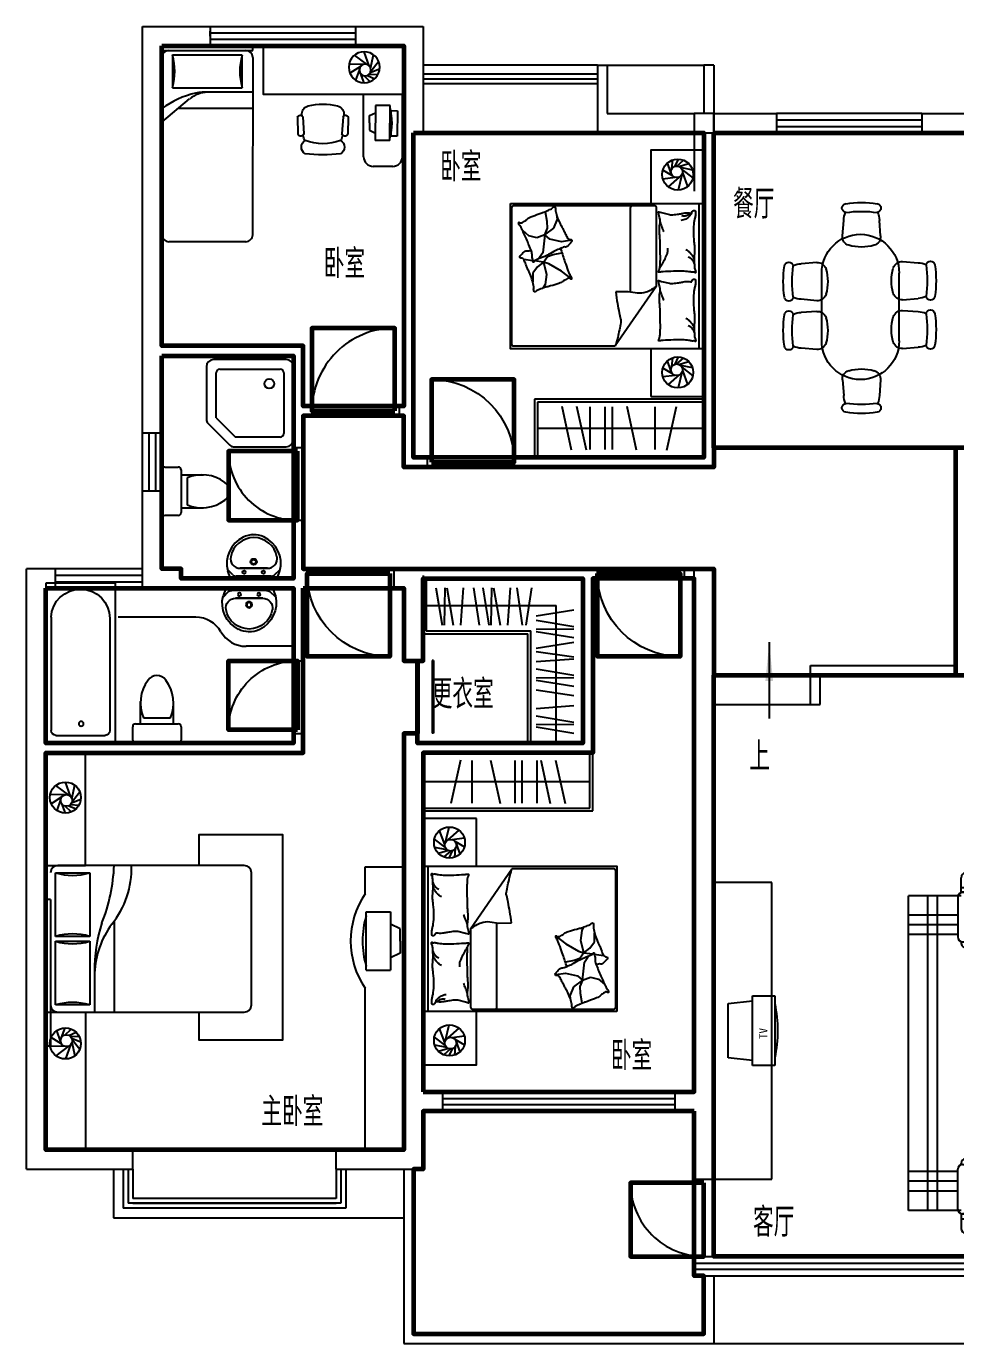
# Model space of a CAD drawing. Extents: x -461314 to -435514, y -713656 to -699456.
# Drawn here: x -461314 to -451714, y -713356 to -699756 of the extents above; entities that cross this region are included whole.
import ezdxf
from ezdxf.enums import TextEntityAlignment as Align

# ---------------------------------------------------------------- set-up
doc = ezdxf.new("R2010")
doc.units = 0
doc.header["$LTSCALE"] = 1000
doc.header["$MEASUREMENT"] = 0
doc.layers.get('0').update_dxf_attribs({"linetype": 'CONTINUOUS'})
for name, color, linetype in [('FUR', 8, 'CONTINUOUS'), ('HZ', 7, 'CONTINUOUS'), ('STAIR', 3, 'CONTINUOUS'), ('WALL', 2, 'CONTINUOUS'), ('WINDOW', 4, 'CONTINUOUS'), ('WINDOW_TEXT', 7, 'CONTINUOUS'), ('厨卫', 223, 'CONTINUOUS'), ('烟道', 6, 'CONTINUOUS')]:
    doc.layers.add(name, color=color, linetype=linetype)
for name, color, linetype, lineweight in [('GT_卧室', 1, 'CONTINUOUS', 60), ('GT_卫生间', 5, 'CONTINUOUS', 60), ('GT_客厅', 2, 'CONTINUOUS', 60), ('GT_衣帽间', 90, 'CONTINUOUS', 60), ('GT_过道', 30, 'CONTINUOUS', 60), ('GT_门', 101, 'CONTINUOUS', 60), ('GT_阳台', 6, 'CONTINUOUS', 60), ('GT_餐厅', 3, 'CONTINUOUS', 60)]:
    doc.layers.add(name, color=color, linetype=linetype, lineweight=lineweight)
doc.styles.add('ATT', font='TXT')
doc.styles.add('DIM_FONT', font='ZBTXT.shx', dxfattribs={"width": 0.8})
doc.styles.add('HZ', font='zbtxt.shx', dxfattribs={"bigfont": 'zbhz.shx'})
doc.styles.add('SIMPLEX', font='SIMPLEX.SHX')

# ---------------------------------------------------------------- blocks, each defined once
blk = doc.blocks.new('A$C4F501C32')
for p, q in [((85, 186), (110, 312)), ((107, 202), (195, 316)), ((74, 132), (0, 167)), ((72, 151), (11, 219)), ((77, 172), (46, 272)), ((139, 208), (283, 262)), ((162, 201), (320, 165)), ((186, 174), (286, 61)), ((97, 100), (8, 110)), ((139, 89), (40, 54)), ((174, 106), (115, 6)), ((190, 134), (207, 7))]:
    blk.add_line(p, q)
for centre, radius in [((160, 160), 160), ((132, 149), 60)]:
    blk.add_circle(centre, radius)
blk = doc.blocks.new('A$C536D7314')
for p, q in [((33, 711), (33, 720)), ((50, 711), (190, 711)), ((846, 770), (83, 770)), ((879, 711), (740, 711)), ((896, 711), (896, 720)), ((0, 250), (0, 661)), ((240, 661), (240, 250)), ((298, 606), (328, 637)), ((328, 606), (298, 637)), ((486, 606), (456, 637)), ((456, 606), (486, 637)), ((614, 606), (644, 637)), ((644, 606), (614, 637)), ((690, 661), (690, 250)), ((929, 250), (929, 661)), ((298, 469), (328, 499)), ((328, 469), (298, 499)), ((456, 469), (486, 499)), ((486, 469), (456, 499)), ((614, 469), (644, 499)), ((644, 469), (614, 499)), ((298, 342), (328, 372)), ((328, 342), (298, 372)), ((456, 342), (486, 372)), ((486, 342), (456, 372)), ((614, 342), (644, 372)), ((644, 342), (614, 372)), ((33, 50), (33, 203)), ((896, 200), (33, 200)), ((896, 150), (33, 150)), ((190, 200), (50, 200)), ((740, 200), (879, 200)), ((896, 200), (896, 50)), ((846, 0), (83, 0))]:
    blk.add_line(p, q)
for centre, start, end in [((50, 661), 90, 180), ((83, 720), 90, 180), ((190, 661), 0, 90), ((740, 661), 90, 180), ((846, 720), 360, 90), ((879, 661), 0, 90), ((50, 250), 180, 270), ((190, 250), 270, 0), ((740, 250), 180, 270), ((879, 250), 270, 0), ((83, 50), 180, 270), ((846, 50), 270, 0)]:
    blk.add_arc(centre, 50, start, end)
at = {"style": 'DIM_FONT', "width": 0.8, "flags": 9}
for tag in ['YSIZE', 'XSIZE']:
    blk.add_attdef(tag, (465, 0), '', height=0.5, dxfattribs=at)
blk = doc.blocks.new('A$C726B4900')
for p, q in [((0, 1933), (0, 83)), ((200, 1983), (50, 1983)), ((150, 1983), (150, 33)), ((200, 1983), (200, 33)), ((200, 1826), (200, 1967)), ((250, 2017), (661, 2017)), ((711, 1983), (720, 1983)), ((711, 1967), (711, 1826)), ((770, 1335), (770, 1933)), ((661, 1776), (250, 1776)), ((363, 1692), (332, 1722)), ((363, 1722), (332, 1692)), ((500, 1692), (469, 1722)), ((500, 1722), (469, 1692)), ((627, 1692), (597, 1722)), ((627, 1722), (597, 1692)), ((363, 1564), (332, 1534)), ((363, 1534), (332, 1564)), ((500, 1534), (469, 1564)), ((500, 1564), (469, 1534)), ((627, 1534), (597, 1564)), ((627, 1564), (597, 1534)), ((363, 1376), (332, 1407)), ((363, 1407), (332, 1376)), ((500, 1376), (469, 1407)), ((500, 1407), (469, 1376)), ((627, 1376), (597, 1407)), ((627, 1407), (597, 1376)), ((740, 1306), (230, 1306)), ((770, 740), (770, 1277)), ((363, 1186), (332, 1155)), ((363, 1155), (332, 1186)), ((500, 1186), (469, 1155)), ((500, 1155), (469, 1186)), ((627, 1186), (597, 1155)), ((627, 1155), (597, 1186)), ((363, 998), (332, 1028)), ((363, 1028), (332, 998)), ((500, 1028), (469, 998)), ((500, 998), (469, 1028)), ((627, 1028), (597, 998)), ((627, 998), (597, 1028)), ((363, 870), (332, 840)), ((363, 840), (332, 870)), ((500, 870), (469, 840)), ((500, 840), (469, 870)), ((627, 870), (597, 840)), ((627, 840), (597, 870)), ((740, 711), (230, 711)), ((770, 83), (770, 682)), ((363, 610), (332, 640)), ((363, 640), (332, 610)), ((500, 610), (469, 640)), ((500, 640), (469, 610)), ((627, 610), (597, 640)), ((627, 640), (597, 610)), ((363, 483), (332, 453)), ((363, 453), (332, 483)), ((500, 453), (469, 483)), ((500, 483), (469, 453)), ((627, 453), (597, 483)), ((627, 483), (597, 453)), ((363, 295), (332, 325)), ((363, 325), (332, 295)), ((500, 295), (469, 325)), ((500, 325), (469, 295)), ((627, 295), (597, 325)), ((627, 325), (597, 295)), ((200, 191), (200, 50)), ((661, 241), (250, 241)), ((711, 50), (711, 191)), ((50, 33), (203, 33)), ((711, 33), (720, 33)), ((250, 0), (661, 0))]:
    blk.add_line(p, q)
for centre, radius, start, end in [((50, 1933), 50, 90, 180), ((250, 1967), 50, 90, 180), ((661, 1967), 50, 0, 90), ((720, 1933), 50, 0, 90), ((250, 1826), 50, 180, 270), ((661, 1826), 50, 270, 0), ((230, 1336), 30, 180, 270), ((230, 1276), 30, 90, 180), ((740, 1336), 30, 270, 0), ((740, 1276), 30, 0, 90), ((230, 741), 30, 180, 270), ((230, 681), 30, 90, 180), ((740, 741), 30, 270, 0), ((740, 681), 30, 0, 90), ((250, 191), 50, 90, 180), ((661, 191), 50, 0, 90), ((50, 83), 50, 180, 270), ((250, 50), 50, 180, 270), ((661, 50), 50, 270, 0), ((720, 83), 50, 270, 0)]:
    blk.add_arc(centre, radius, start, end)
blk = doc.blocks.new('A$C54682ED6')
for p, q in [((24, 980), (24, 71)), ((34, 990), (39, 990)), ((49, 944), (122, 1016)), ((49, 972), (93, 1016)), ((49, 980), (49, 71)), ((75, 1031), (75, 1026)), ((544, 1041), (85, 1041)), ((544, 1016), (85, 1016)), ((477, 976), (89, 442)), ((434, 976), (89, 501)), ((245, 976), (89, 761)), ((579, 944), (507, 1016)), ((579, 972), (535, 1016)), ((554, 1031), (554, 1026)), ((579, 71), (579, 980)), ((594, 990), (589, 990)), ((604, 71), (604, 980)), ((539, 881), (89, 261)), ((539, 438), (276, 76)), ((34, 61), (39, 61)), ((49, 108), (122, 36)), ((49, 80), (93, 36)), ((75, 21), (75, 26)), ((85, 36), (544, 36)), ((85, 11), (544, 11)), ((579, 108), (507, 36)), ((579, 80), (535, 36)), ((554, 21), (554, 26)), ((594, 61), (589, 61))]:
    blk.add_line(p, q)
blk.add_lwpolyline([(539, 976), (89, 976), (89, 76), (539, 76)], close=True)
at = {"const_width": 12}
for points in [[(198, 421, -1), (198, 409, -1)], [(168, 319, -1), (168, 307, -1)], [(191, 292, -1), (191, 280, -1)], [(234, 267, -1), (234, 255, -1)], [(294, 355, -1), (294, 343, -1)], [(300, 281, -1), (300, 269, -1)], [(356, 325, -1), (356, 313, -1)], [(155, 135, -1), (155, 123, -1)], [(211, 256, -1), (211, 244, -1)], [(224, 251, -1), (224, 239, -1)], [(231, 237, -1), (231, 225, -1)], [(244, 248, -1), (244, 236, -1)], [(300, 240, -1), (300, 228, -1)], [(426, 220, -1), (426, 208, -1)], [(228, 58, -1), (228, 46, -1)], [(290, 127, -1), (290, 115, -1)]]:
    blk.add_lwpolyline(points, format="xyb", close=True, dxfattribs=at)
blk.add_circle((232, 237), 144)
for centre, radius, start, end in [((34, 980), 10, 90, 180), ((39, 980), 10, 0, 90), ((85, 1031), 10, 90, 180), ((85, 1026), 10, 180, 270), ((544, 1031), 10, 0, 90), ((544, 1026), 10, 270, 0), ((589, 980), 10, 90, 180), ((594, 980), 10, 0, 90), ((475, 317), 293, 139.0185, 191.4484), ((720, 265), 502, 161.271, 181.6714), ((511, 201), 291, 130.2234, 166.9548), ((235, 436), 193, 191.9716, 263.0096), ((406, 435), 259, 186.1376, 221.2419), ((275, 369), 126, 191.5421, 241.1099), ((401, 181), 190, 103.7047, 155.9044), ((416, 63), 260, 80.6238, 135.5139), ((380, -69), 346, 84.0363, 114.9112), ((25, 388), 219, 263.5186, 287.0544), ((192, -237), 490, 90.8895, 106.1439), ((-187, 939), 810, 289.639, 301.0127), ((387, 96), 233, 143.0442, 184.1259), ((345, 123), 169, 134.0898, 207.0091), ((445, 140), 234, 154.2367, 216.6769), ((873, 277), 642, 182.1756, 199.4751), ((290, -79), 325, 51.7667, 98.7504), ((525, 276), 287, 187.8622, 238.685), ((1474, 1558), 1790, 227.3201, 230.9512), ((34, 71), 10, 180, 270), ((39, 71), 10, 270, 0), ((85, 26), 10, 90, 180), ((85, 21), 10, 180, 270), ((544, 26), 10, 0, 90), ((544, 21), 10, 270, 0), ((589, 71), 10, 180, 270), ((594, 71), 10, 270, 0)]:
    blk.add_arc(centre, radius, start, end)
at = {"style": 'DIM_FONT', "oblique": -180, "text_generation_flag": 4, "width": 0.8, "flags": 9}
for tag in ['YSIZE', 'XSIZE']:
    blk.add_attdef(tag, (318, 545), '', height=0.5, rotation=270, dxfattribs=at)
blk = doc.blocks.new('A$C350E2504')
for p, q in [((33, 720), (33, 567)), ((846, 770), (83, 770)), ((896, 570), (896, 720)), ((896, 620), (33, 620)), ((896, 570), (33, 570)), ((190, 570), (50, 570)), ((740, 570), (879, 570)), ((0, 520), (0, 109)), ((240, 109), (240, 520)), ((298, 428), (328, 398)), ((328, 428), (298, 398)), ((456, 428), (486, 398)), ((486, 428), (456, 398)), ((614, 428), (644, 398)), ((644, 428), (614, 398)), ((690, 109), (690, 520)), ((929, 520), (929, 109)), ((298, 301), (328, 271)), ((328, 301), (298, 271)), ((456, 301), (486, 271)), ((486, 301), (456, 271)), ((614, 301), (644, 271)), ((644, 301), (614, 271)), ((298, 164), (328, 133)), ((328, 164), (298, 133)), ((486, 164), (456, 133)), ((456, 164), (486, 133)), ((614, 164), (644, 133)), ((644, 164), (614, 133)), ((33, 59), (33, 50)), ((50, 59), (190, 59)), ((846, 0), (83, 0)), ((879, 59), (740, 59)), ((896, 59), (896, 50))]:
    blk.add_line(p, q)
for centre, start, end in [((83, 720), 90, 180), ((846, 720), 0, 90), ((50, 520), 90, 180), ((190, 520), 0, 90), ((740, 520), 90, 180), ((879, 520), 0, 90), ((50, 109), 180, 270), ((83, 50), 180, 270), ((190, 109), 270, 0), ((740, 109), 180, 270), ((846, 50), 270, 0), ((879, 109), 270, 0)]:
    blk.add_arc(centre, 50, start, end)
at = {"style": 'DIM_FONT', "oblique": -180, "text_generation_flag": 4, "width": 0.8, "flags": 9}
for tag in ['YSIZE', 'XSIZE']:
    blk.add_attdef(tag, (465, 770), '', height=0.5, dxfattribs=at)
blk = doc.blocks.new('_C4EUJ')
for p, q in [((1009, 1624), (0, 1624)), ((0, -1624), (0, 1624)), ((1872, 1624), (2416, 1624)), ((2116, 1624), (2116, -1624)), ((2216, 1624), (2216, -1624)), ((2416, 1624), (2416, -1624)), ((222, 1424), (0, 1424)), ((976, 1424), (722, 1424)), ((1905, 1424), (2416, 1424)), ((222, 1324), (0, 1324)), ((222, 1224), (0, 1224)), ((976, 1324), (722, 1324)), ((976, 1224), (722, 1224)), ((1905, 1324), (2416, 1324)), ((1905, 1224), (2416, 1224)), ((222, -1224), (0, -1224)), ((222, -1324), (0, -1324)), ((976, -1224), (722, -1224)), ((976, -1324), (722, -1324)), ((1905, -1224), (2416, -1224)), ((1905, -1324), (2416, -1324)), ((222, -1424), (0, -1424)), ((976, -1424), (722, -1424)), ((1905, -1424), (2416, -1424)), ((1009, -1624), (0, -1624)), ((1872, -1624), (2416, -1624))]:
    blk.add_line(p, q)
for points in [[(722, 1071), (722, 1571), (222, 1571), (222, 1071)], [(722, -1571), (722, -1071), (222, -1071), (222, -1571)]]:
    blk.add_lwpolyline(points, close=True)
for name, p in [('A$C350E2504', (976, 1090)), ('A$C4F501C32', (314, 1159)), ('A$C726B4900', (0, -1008)), ('A$C54682ED6', (1143, -551)), ('A$C4F501C32', (314, -1483)), ('A$C536D7314', (976, -1860))]:
    blk.add_blockref(name, p)
at = {"flags": 9}
for tag in ['XSIZE', 'YSIZE']:
    blk.add_attdef(tag, (0, 0), '', height=0.5, dxfattribs=at)
blk = doc.blocks.new('A$C57E86394')
at = {"layer": 'FUR', "rotation": 180.000000002645}
blk.add_blockref('_C4EUJ', (2416, 1860), dxfattribs=at)
blk = doc.blocks.new('_DBLK')
blk.add_line((-0.45, 0), (-0.45, -0.95))
blk.add_arc((-0.45, 0), 0.95, 270, 0)
at = {"layer": 'WINDOW_TEXT', "style": 'SIMPLEX', "flags": 9}
blk.add_attdef('A', text='', height=1, dxfattribs=at).set_placement((0, 1.5), align=Align.MIDDLE)
blk = doc.blocks.new('M_C5')
for p, q in [((-60, 63), (-50, 152)), ((-28, 86), (7, 160)), ((-9, 88), (59, 149)), ((-54, -14), (-154, 45)), ((-71, 21), (-106, 120)), ((12, 83), (112, 114)), ((26, 75), (152, 50)), ((42, 53), (156, -35)), ((48, 21), (102, -123)), ((-26, -30), (-153, -47)), ((14, -26), (-99, -126)), ((41, -2), (5, -160))]:
    blk.add_line(p, q)
for centre, radius in [((0, 0), 160), ((-11, 28), 60)]:
    blk.add_circle(centre, radius)
at = {"width": 0.8, "flags": 9}
for tag in ['XSIZE', 'YSIZE']:
    blk.add_attdef(tag, (0, 0), '', height=0.5, dxfattribs=at)
blk = doc.blocks.new('M_C54TQD')
for p, q in [((0, -52), (1500, -52)), ((26, -509), (26, -1968)), ((853, -489), (46, -489)), ((853, -489), (1472, -916)), ((46, -761), (915, -761)), ((1472, -1968), (1472, -916)), ((395, -1471), (369, -1593)), ((381, -1368), (395, -1471)), ((528, -1559), (509, -1470)), ((698, -1472), (623, -1603)), ((778, -1368), (698, -1472)), ((188, -1621), (90, -1638)), ((161, -1514), (137, -1518)), ((255, -1552), (161, -1514)), ((257, -1618), (188, -1621)), ((324, -1645), (255, -1552)), ((324, -1645), (257, -1618)), ((369, -1593), (324, -1645)), ((548, -1617), (528, -1559)), ((605, -1658), (548, -1617)), ((623, -1603), (605, -1658)), ((605, -1658), (734, -1626)), ((734, -1626), (837, -1640)), ((90, -1638), (87, -1645)), ((324, -1645), (510, -1664)), ((324, -1645), (355, -1728)), ((355, -1728), (335, -1810)), ((510, -1664), (560, -1700)), ((560, -1700), (572, -1709)), ((592, -1767), (580, -1861)), ((605, -1658), (594, -1752)), ((605, -1658), (655, -1721)), ((655, -1721), (720, -1769)), ((837, -1640), (873, -1660)), ((335, -1810), (281, -1873)), ((720, -1769), (813, -1769)), ((46, -1988), (1452, -1988))]:
    blk.add_line(p, q)
blk.add_lwpolyline([(0, -2000), (0, 0), (1500, 0), (1500, -2000)], close=True)
for points in [[(101, -127, -0.263368), (73, -108, -0.494818), (82, -89, -0.049225), (100, -88, -0.036831), (124, -89, -0.031893), (161, -97, 0.035782), (195, -104, 0.032941), (285, -110, 0.026564), (396, -104, 0.017905), (434, -99, -0.033397), (454, -97, -0.03204), (491, -97, 0.018442), (555, -101, 0.010837), (620, -100, 0.014624), (668, -97, 0.111249), (691, -89, -0.153708), (708, -86, -0.076444), (715, -87, -0.215512), (717, -89, -0.585858), (714, -92, 0.363489), (709, -95, 0.191716), (709, -106, -0.129675), (711, -123, -0.01735), (708, -140, 0.019326), (706, -155, 0.018818), (699, -223, 0.021828), (698, -283, 0.006204), (700, -316, 0.001963), (706, -423, 0.028341), (710, -459, -0.117014), (709, -468, -0.36606), (708, -469, -0.03973), (694, -466, -0.048309), (681, -461, 0.062981), (670, -457, 0.04058), (647, -454, 0.014345), (580, -451, 0.005484), (454, -452, 0.007153), (358, -455, 0.008762), (316, -458, -0.008153), (270, -461, -0.06251), (213, -456, 0.078669), (167, -454, 0.047825), (145, -459, -0.034494), (114, -466, -0.023571), (89, -469, -0.510228), (88, -468), (95, -438), (116, -356, 0.073041), (118, -336, 0.023305), (112, -275, 0.018299), (108, -252, -0.01097), (101, -214, -0.042281), (98, -180, -0.027201), (101, -126)], [(101, -127, -0.077379), (136, -152, -0.077379), (161, -187, -0.047525), (171, -211, -0.047525), (176, -238)], [(575, -101, 0.027842), (551, -111, 0.048685), (539, -119, 0.023666), (511, -144, 0.031223), (492, -164, 0.046801), (486, -172, 0.023191), (478, -189)], [(657, -95, 0.088153), (622, -98, 0.088153), (591, -114, 0.077547), (569, -135, 0.077547), (555, -162)], [(810, -127, -0.263368), (782, -108, -0.494818), (791, -89, -0.049225), (809, -88, -0.036831), (833, -89, -0.031893), (871, -97, 0.035782), (905, -104, 0.032941), (994, -110, 0.026564), (1106, -104, 0.017905), (1143, -99, -0.033397), (1163, -97, -0.03204), (1200, -97, 0.018442), (1265, -101, 0.010837), (1329, -100, 0.014624), (1377, -97, 0.111249), (1400, -89, -0.153708), (1417, -86, -0.076444), (1424, -87, -0.215512), (1426, -89, -0.585858), (1423, -92, 0.363489), (1419, -95, 0.191716), (1419, -106, -0.129675), (1421, -123, -0.01735), (1418, -140, 0.019326), (1415, -155, 0.018818), (1408, -223, 0.021828), (1407, -283, 0.006204), (1409, -316, 0.001963), (1415, -423, 0.028341), (1419, -459, -0.117014), (1419, -468, -0.36606), (1417, -469, -0.03973), (1404, -466, -0.048309), (1390, -461, 0.062981), (1379, -457, 0.04058), (1356, -454, 0.014345), (1289, -451, 0.005484), (1164, -452, 0.007153), (1067, -455, 0.008762), (1025, -458, -0.008153), (979, -461, -0.06251), (922, -456, 0.078669), (877, -454, 0.047825), (854, -459, -0.034494), (823, -466, -0.023571), (798, -469, -0.510228), (797, -468), (805, -438), (825, -356, 0.073041), (827, -336, 0.023305), (821, -275, 0.018299), (817, -252, -0.01097), (810, -214, -0.042281), (807, -180, -0.027201), (810, -126)], [(1284, -101, 0.027842), (1260, -111, 0.048685), (1248, -119, 0.023666), (1220, -144, 0.031223), (1201, -164, 0.046801), (1196, -172, 0.023191), (1188, -189)], [(1366, -95, 0.088153), (1332, -98, 0.088153), (1300, -114, 0.077547), (1279, -135, 0.077547), (1265, -162)], [(99, -143, -0.05369), (114, -156, -0.070312), (122, -168, -0.015448), (125, -177, -0.013244), (129, -187, -0.082127), (132, -205, -0.064164), (129, -228)], [(661, -455, 0.016108), (622, -429, 0.024599), (595, -414, 0.009477), (546, -391, 0.015937), (516, -378, 0.072521), (500, -375, 0.033339), (463, -375)], [(191, -454, 0.009729), (219, -445, 0.009729), (246, -435, 0.007971), (267, -426, 0.007971), (289, -416)], [(853, -489, -0.085272), (917, -599, -0.124044), (926, -686), (912, -782), (914, -912)], [(901, -454, 0.009729), (928, -445, 0.009729), (955, -435, 0.007971), (977, -426, 0.007971), (998, -416)], [(914, -912, 0.007867), (1032, -894, 0.009508), (1128, -876, 0.006616), (1193, -862, -0.023828), (1212, -858, -0.080713), (1230, -859, -0.009591), (1383, -891, -0.013133), (1416, -899, -0.007859), (1472, -916)], [(464, -1480, 0.025626), (476, -1478, 0.0108), (605, -1436, 0.00456), (692, -1405, 0.01125), (727, -1391, 0.069394), (746, -1380, -0.079756), (763, -1371, -0.106399), (778, -1368, -0.328642), (782, -1372, -0.299547), (779, -1378, 0.189917), (774, -1387, 0.033518), (773, -1397, 0.075627), (773, -1402, 0.053489), (776, -1410, 0.017838), (788, -1432, 0.038394), (805, -1456, -0.059529), (816, -1472, -0.035943), (826, -1498, -0.011245), (852, -1585, -0.006203), (862, -1624, 0.010783), (868, -1647, 0.019485), (873, -1660, 0.005062), (892, -1710, 0.101392), (909, -1736, -0.223768), (914, -1749, -0.25558), (911, -1754, -0.081563), (895, -1759, -0.071805), (878, -1759, 0.069985), (861, -1759, 0.03546), (801, -1772, 0.029432), (732, -1797, 0.001554), (699, -1811, -0.00152), (665, -1826, -0.004735), (629, -1840, 0.00382), (586, -1859, 0.296001), (564, -1891, -0.649774), (542, -1900, -0.02319), (538, -1895, 0.0288), (534, -1892, 0.005727), (527, -1886, -0.004358), (519, -1878, -0.027528), (502, -1861, -0.046214), (493, -1850, -0.194121), (490, -1833, 0.133719), (489, -1809, 0.005779), (482, -1787, 0.008882)]]:
    blk.add_lwpolyline(points, format="xyb")
blk.add_lwpolyline([(58, -1583, 0.101392), (40, -1559, -0.223768), (34, -1546, -0.25558), (36, -1541, -0.081563), (52, -1535, -0.071805), (69, -1534, 0.069985), (86, -1532, 0.03546), (145, -1515, 0.029432), (211, -1485, 0.001554), (244, -1468, -0.00152), (276, -1451, -0.004735), (311, -1433, 0.00382), (353, -1412, 0.296001), (372, -1378, -0.649774), (393, -1367, -0.02319), (398, -1372, 0.0288), (402, -1375, 0.005727), (409, -1380, -0.004358), (418, -1387, -0.027528), (436, -1403, -0.046214), (445, -1414, -0.194121), (450, -1430, 0.133719), (453, -1454, 0.011505), (471, -1496, 0.008882), (497, -1550, 0.012426), (535, -1618, -0.033612), (547, -1644), (570, -1701), (588, -1744, 0.224341), (603, -1757, -0.722772), (603, -1766, -0.103513), (599, -1767, 0.053465), (592, -1767, 0.030109), (569, -1772, -0.031436), (547, -1776, -0.05324), (532, -1776, 0.05518), (517, -1777, 0.056271), (492, -1783, 0.0108), (366, -1835, 0.00456), (281, -1873, 0.01125), (247, -1889, 0.069394), (229, -1902, -0.079756), (213, -1912, -0.106399), (199, -1915, -0.328642), (195, -1912, -0.299547), (196, -1906, 0.189917), (201, -1896, 0.033518), (202, -1886, 0.075627), (201, -1882, 0.053489), (197, -1874, 0.017838), (184, -1853, 0.038394), (165, -1830, -0.059529), (153, -1815, -0.035943), (140, -1790, -0.011245), (108, -1705, -0.006203), (95, -1667, 0.010783), (87, -1645, 0.019485), (82, -1632, 0.005062)], format="xyb", close=True)
for centre, start, end in [((46, -509), 90, 180), ((46, -741), 180, 270), ((46, -1968), 180, 270), ((1452, -1968), 270, 360)]:
    blk.add_arc(centre, 20, start, end)
at = {"style": 'DIM_FONT', "width": 0.8, "flags": 9}
for tag in ['XSIZE', 'YSIZE']:
    blk.add_attdef(tag, (0, 0), '', height=0.5, dxfattribs=at)
blk = doc.blocks.new('A$C51464C99')
at = {"layer": 'FUR'}
for p, q in [((1720, 2602, 0), (1720, 3172, 0)), ((1750, 2572, 0), (1750, 3172, 0)), ((384, 3096, 0), (285, 2647, 0)), ((507, 2651, 0), (507, 3091, 0)), ((696, 3096, 0), (795, 2647, 0)), ((948, 2651, 0), (948, 3091, 0)), ((1023, 2651, 0), (1023, 3091, 0)), ((1178, 2651, 0), (1178, 3091, 0)), ((1213, 3096, 0), (1312, 2647, 0)), ((1367, 3096, 0), (1466, 2647, 0)), ((1720, 2872, 0), (0, 2872, 0)), ((0, 2602, 0), (1720, 2602, 0)), ((0, 2572, 0), (1750, 2572, 0))]:
    blk.add_line(p, q, dxfattribs=at)
at = {"layer": 'FUR', "elevation": 0}
for points in [[(550, 2542), (0, 2542), (0, 2050), (550, 2050)], [(550, 550), (0, 550), (0, 0), (550, 0)]]:
    blk.add_lwpolyline(points, close=True, dxfattribs=at)
at = {"layer": 'FUR'}
for name, p, rotation in [('M_C5', (271, 2295, 0), 180.0000000003231), ('M_C54TQD', (0, 550, 0), 90), ('M_C5', (271, 252, 0), 180.0000000003231)]:
    blk.add_blockref(name, p, dxfattribs=dict(at, rotation=rotation))
blk = doc.blocks.new('12PSTG02')
at = {"color": 0, "linetype": 'ByBlock'}
for p, q in [((-5.882738, 11.493405), (-13.636493, 11.294805)), ((-5.73403, 9.170818), (-13.415554, 8.575543)), ((-4.996459, 9.562867), (-5.284204, 9.540568)), ((-5.882738, -11.493405), (-13.636493, -11.294805)), ((-5.73403, -9.170818), (-13.415554, -8.575543)), ((-4.996459, -9.562867), (-5.284204, -9.540568)), ((-4.996459, -9.562867), (-5.28099, -9.544821))]:
    blk.add_line(p, q, dxfattribs=at)
for centre, radius, start, end in [((39.486083, 0), 62.486083, 172.590731, 187.409269), ((-19.5, 6.311132), 3.452743, 30.392687, 149.607313), ((4.70097, 0), 22.70097, 159.208954, 200.791046), ((-12.998837, 0.943692), 7.999035, 97.334712, 116.212212), ((-13.097037, 9.970029), 1.4304, 112.156422, 257.133709), ((-6.286552, 10.301496), 1.258456, 296.04311, 71.283835), ((-4.647836, 5.578088), 4, 16.10866, 95), ((-28.187947, 0), 28.187947, 346.275006, 13.724994), ((-19.5, -6.311132), 3.452743, 210.392687, 329.607313), ((-12.998837, -1.056308), 7.999035, 243.61801, 261.904764), ((-13.097037, -9.970029), 1.4304, 102.866291, 247.843578), ((-6.286552, -10.301496), 1.258456, 288.716165, 63.95689), ((-4.647836, -5.578088), 4, 265, 343.89134)]:
    blk.add_arc(centre, radius, start, end, dxfattribs=at)
at = {"color": 0, "linetype": 'ByBlock', "style": 'ATT'}
for tag, p, flags in [('ITEM', (-22, -21), 3), ('ROOM_NUMBER', (-22, -29), 1)]:
    blk.add_attdef(tag, p, '', height=6, dxfattribs=dict(at, flags=flags))
blk = doc.blocks.new('-CHAI6')
at = {"xscale": 22.75, "yscale": 22.75, "zscale": 22.75}
blk.add_blockref('12PSTG02', (519, 28), dxfattribs=at)
blk = doc.blocks.new('A$C41520BB4')
at = {"layer": 'FUR'}
for p, q in [((1146, 1437), (500, 1437)), ((670, 1325), (671, 1387)), ((671, 1387), (933, 1385)), ((933, 1385), (932, 1320)), ((618, 1310), (617, 1160)), ((978, 1307), (618, 1310)), ((932, 1320), (676, 1321)), ((978, 1307), (977, 1157)), ((1246, 1337), (1246, 1137)), ((617, 1160), (977, 1157)), ((721, 1099), (692, 1159)), ((796, 1098), (721, 1099)), ((796, 1098), (871, 1098)), ((871, 1098), (902, 1158)), ((1146, 1037), (500, 1037))]:
    blk.add_line(p, q, dxfattribs=at)
blk.add_lwpolyline([(500, 1453), (0, 1453), (0, 0), (500, 0)], close=True, dxfattribs=at)
for centre, radius, start, end in [((1146, 1337), 100, 0, 90), ((794, 776), 555, 73.2367, 105.9776), ((1146, 1137), 100, 270, 0)]:
    blk.add_arc(centre, radius, start, end, dxfattribs=at)
at = {"layer": 'FUR', "xscale": -1}
for name, p, rotation in [('M_C5', (222, 1043), 309.9999999999941), ('-CHAI6', (1122, 588), 3.4373e-12)]:
    blk.add_blockref(name, p, dxfattribs=dict(at, rotation=rotation))
blk = doc.blocks.new('BED1')
at = {"layer": 'FUR'}
for p, q in [((-1951, 469), (-120, 469)), ((-790, 468), (-549, 182)), ((-48, 469), (-48, -469)), ((-48, 469), (0, 469)), ((0, 469), (0, -469)), ((-2023, -397), (-2023, 397)), ((-649, -469), (-649, 300)), ((-433, 361), (-433, -361)), ((-96, 361), (-433, 361)), ((-96, -361), (-96, 361)), ((-481, -469), (-481, 53)), ((-433, -361), (-96, -361)), ((-120, -469), (-1951, -469)), ((-48, -469), (0, -469))]:
    blk.add_line(p, q, dxfattribs=at)
for centre, radius, start, end in [((-1951, 397), 72.1, 90, 180), ((-1440, -106), 978, 13.3928, 36.0202), ((-120, 397), 72.1, 0, 90), ((-264, 937), 601, 253.7398, 286.2602), ((-769, -4), 288, 0, 40.1059), ((-769, 53), 288, 0, 13.3928), ((-1951, -397), 72.1, 180, 270), ((-264, -937), 601, 73.7398, 106.2602), ((-120, -397), 72.1, 270, 0)]:
    blk.add_arc(centre, radius, start, end, dxfattribs=at)
blk = doc.blocks.new('A$C283B5FA0')
at = {"layer": 'FUR', "xscale": -1, "rotation": 90.00792921437115}
blk.add_blockref('BED1', (469, 0), dxfattribs=at)
at = {"layer": 'WINDOW', "xscale": -1, "rotation": 269.9999722310597}
blk.add_blockref('A$C41520BB4', (1047, 0), dxfattribs=at)
blk = doc.blocks.new('M_E6')
for p, q in [((240, 0), (-240, 0)), ((-237, 0), (239, 0)), ((240, 0), (270, -79)), ((-213, -36), (-271, -91)), ((-240, 0), (-270, -79)), ((-179, -23), (181, -23)), ((141, -105), (-141, -105)), ((-141, -105), (141, -105)), ((217, -37), (274, -95))]:
    blk.add_line(p, q)
for centre, radius in [((-99, -65), 16.3), ((101, -65), 16.3), ((2, -172), 31.6), ((2, -172), 23)]:
    blk.add_circle(centre, radius)
for centre, radius, start, end in [((28, -152), 307, 166.1751, 244.7296), ((-141, -205), 100, 90, 190.5602), ((-179, -73), 50, 90, 133.181), ((-28, -152), 307, 297.0639, 13.8249), ((141, -205), 100, 349.4398, 90), ((181, -73), 50, 44.5607, 90), ((0, -179), 243, 190.5602, 349.4398), ((0, -201), 250, 245.8071, 296.4628), ((28, -152), 307, 266.589, 266.5936)]:
    blk.add_arc(centre, radius, start, end)
at = {"width": 0.8, "flags": 9}
for tag in ['XSIZE', 'YSIZE']:
    blk.add_attdef(tag, (0, 0), '', height=0.5, dxfattribs=at)
blk = doc.blocks.new('A$C3A912732')
at = {"layer": '厨卫'}
for p, q in [((8, 370), (319, 681)), ((361, 681), (460, 582)), ((460, 540), (149, 229)), ((446, 440), (249, 243)), ((425, 504), (588, 341)), ((107, 229), (8, 328)), ((185, 264), (348, 101))]:
    blk.add_line(p, q, dxfattribs=at)
for centre, radius, start, end in [((340, 660), 30, 45, 135), ((439, 561), 30, 315, 45), ((294, 73), 398, 8.3619, 67.5495), ((29, 349), 30, 135, 225), ((128, 250), 30, 225, 315), ((616, 395), 398, 202.4505, 261.6381), ((580, 109), 110, 258.4509, 11.5491)]:
    blk.add_arc(centre, radius, start, end, dxfattribs=at)
at = {"layer": '厨卫', "style": 'DIM_FONT', "width": 0.8, "flags": 9}
for tag in ['YSIZE', 'XSIZE']:
    blk.add_attdef(tag, (163, 526), '', height=0.5, rotation=225, dxfattribs=at)
blk = doc.blocks.new('_LV39')
for p, q in [((-360, -1650), (-360, 0)), ((-360, 0), (360, 0)), ((360, 0), (360, -1650)), ((-304, -1299), (-304, -130)), ((-254, -80), (254, -80)), ((304, -1299), (304, -130)), ((360, -1650), (-360, -1650))]:
    blk.add_line(p, q)
blk.add_circle((6, -200), 25)
for centre, radius, start, end in [((-254, -130), 50, 90, 179.9956), ((254, -130), 50, 0.0044, 90), ((-1, -1286), 304, 182.4544, 359.7472)]:
    blk.add_arc(centre, radius, start, end)
blk = doc.blocks.new('_WBLK')
for p, q in [((-0.5, 0.5), (0.5, 0.5)), ((0.5, 0.1667), (-0.5, 0.1667)), ((0.5, -0.1667), (-0.5, -0.1667)), ((-0.5, -0.5), (0.5, -0.5))]:
    blk.add_line(p, q)
at = {"layer": 'WINDOW_TEXT', "style": 'SIMPLEX', "flags": 9}
blk.add_attdef('A', text='', height=1, dxfattribs=at).set_placement((0, 1.5), align=Align.MIDDLE)
blk = doc.blocks.new('M_E27FMO')
at = {"color": 0, "linetype": 'ByBlock'}
for p, q in [((-185.9, 0.6), (-549.7, 0.6)), ((-599.7, -49.4), (-599.7, -549.4)), ((-508.1, -66.1), (-199.7, -66.1)), ((-66.4, -199.4), (-199.7, -66.1)), ((-9.5, -162.1), (-162.4, -9.2)), ((-533.1, -507.8), (-533.1, -91.1)), ((-66.4, -199.4), (-66.4, -507.8)), ((0.3, -549.4), (0.3, -185.6)), ((-91.4, -532.8), (-508.1, -532.8)), ((-549.7, -599.4), (-49.7, -599.4))]:
    blk.add_line(p, q, dxfattribs=at)
blk.add_circle((-433.1, -432.8), 33.3, dxfattribs=at)
for centre, radius, start, end in [((-549.7, -49.4), 50, 90, 180), ((-185.9, -32.8), 33.3, 45, 90), ((-508.1, -91.1), 25, 90, 180), ((-33.1, -185.6), 33.3, 0, 45), ((-508.1, -507.8), 25, 180, 270), ((-91.4, -507.8), 25, 270, 0), ((-549.7, -549.4), 50, 180, 270), ((-49.7, -549.4), 50, 270, 0)]:
    blk.add_arc(centre, radius, start, end, dxfattribs=at)
at = {"style": 'DIM_FONT', "width": 0.8, "flags": 9}
for tag in ['XSIZE', 'YSIZE']:
    blk.add_attdef(tag, (0, 0), '', height=0.5, dxfattribs=at)
blk = doc.blocks.new('A$C503303A6')
at = {"layer": '厨卫', "xscale": -1.5, "yscale": 1.5, "zscale": 1.5, "rotation": 179.9999564284165}
blk.add_blockref('M_E27FMO', (900, 1), dxfattribs=at)
blk = doc.blocks.new('M_A13ZTG')
for p, q in [((-0.502, 0.208), (0.498, 0.208)), ((-0.502, 0.208), (-0.502, 0.19)), ((-0.502, 0.19), (0.498, 0.19)), ((0.498, 0.208), (0.498, 0.19))]:
    blk.add_line(p, q)
blk = doc.blocks.new('_ARROW')
blk.add_solid([(0, 0), (-1, 0.1), (-1, -0.1)])
blk = doc.blocks.new('A$C14C36DB4')
at = {"layer": 'FUR'}
for p, q in [((599, 1820), (613, 1981)), ((993, 1820), (981, 1981)), ((333, 1506), (172, 1491)), ((385, 1416), (385, 716)), ((1185, 1416), (1185, 716)), ((1221, 1496), (1382, 1482)), ((333, 1112), (172, 1123)), ((1221, 1102), (1382, 1114)), ((333, 1001), (172, 987)), ((1221, 992), (1382, 977)), ((333, 607), (172, 619)), ((1221, 598), (1382, 609)), ((599, 333), (613, 172)), ((993, 333), (981, 172))]:
    blk.add_line(p, q, dxfattribs=at)
for centre, radius, start, end in [((640, 2108), 46, 98.4555, 261.5445), ((797, 1981), 184, 153.7878, 180), ((796, 1061), 1104, 81.5445, 98.4555), ((796, 970), 1104, 81.5445, 98.4555), ((951, 2108), 46, 278.4555, 81.5445), ((797, 1981), 184, 0, 26.382), ((785, 1416), 400, 0, 180), ((690, 1812), 92, 175, 253.8913), ((901, 1812), 92, 286.1087, 5), ((796, 2177), 471, 253.8913, 286.1087), ((45, 1464), 46, 8.4555, 171.5445), ((341, 1414), 92, 16.1087, 95), ((1213, 1404), 92, 85, 163.8913), ((1508, 1455), 46, 8.4555, 171.5445), ((1092, 1309), 1104, 171.5445, 188.4555), ((1183, 1309), 1104, 171.5445, 188.4555), ((172, 1307), 184, 90, 116.2122), ((-24, 1309), 471, 343.8913, 16.1087), ((1577, 1299), 471, 163.8913, 196.1087), ((1382, 1298), 184, 63.7878, 90), ((371, 1299), 1104, 351.5445, 8.4555), ((462, 1299), 1104, 351.5445, 8.4555), ((45, 1153), 46, 188.4555, 351.5445), ((172, 1307), 184, 243.618, 270), ((341, 1203), 92, 265, 343.8913), ((1213, 1194), 92, 196.1087, 275), ((1382, 1298), 184, 270, 296.382), ((1508, 1143), 46, 188.4555, 351.5445), ((1092, 804), 1104, 171.5445, 188.4555), ((45, 960), 46, 8.4555, 171.5445), ((1183, 804), 1104, 171.5445, 188.4555), ((172, 803), 184, 90, 116.2122), ((341, 910), 92, 16.1087, 95), ((1213, 900), 92, 85, 163.8913), ((1382, 793), 184, 63.7878, 90), ((1508, 950), 46, 8.4555, 171.5445), ((371, 795), 1104, 351.5445, 8.4555), ((462, 795), 1104, 351.5445, 8.4555), ((-24, 804), 471, 343.8913, 16.1087), ((1577, 795), 471, 163.8913, 196.1087), ((785, 716), 400, 180, 0), ((45, 649), 46, 188.4555, 351.5445), ((172, 803), 184, 243.618, 270), ((341, 699), 92, 265, 343.8913), ((1213, 689), 92, 196.1087, 275), ((1382, 793), 184, 270, 296.382), ((1508, 639), 46, 188.4555, 351.5445), ((690, 341), 92, 106.1087, 185), ((796, -24), 471, 73.8913, 106.1087), ((901, 341), 92, 355, 73.8913), ((797, 172), 184, 180, 206.2122), ((797, 172), 184, 333.618, 0), ((640, 45), 46, 98.4555, 261.5445), ((796, 1183), 1104, 261.5445, 278.4555), ((951, 45), 46, 278.4555, 81.5445), ((796, 1092), 1104, 261.5445, 278.4555)]:
    blk.add_arc(centre, radius, start, end, dxfattribs=at)
blk = doc.blocks.new('A$C0FB162C6')
at = {"layer": 'FUR', "xscale": -1, "rotation": 180}
blk.add_blockref('A$C14C36DB4', (12, 2165), dxfattribs=at)
blk = doc.blocks.new('_C9EGQ')
for p, q in [((351, 0), (-351, 0)), ((384, -312), (351, 0)), ((-351, 0), (-384, -312)), ((450, -312), (-450, -312)), ((-450, -312), (-450, -600)), ((450, -600), (450, -312)), ((-450, -600), (450, -600))]:
    blk.add_line(p, q)
blk.add_arc((0, 1103, 0), 1739, 258.3431, 281.6569)
at = {"extrusion": (0, 1.622e-13, -1)}
blk.add_text('TV', height=105, rotation=0, dxfattribs=at).set_placement((-108, -504))
at = {"style": 'DIM_FONT', "width": 0.8, "flags": 9}
for tag in ['XSIZE', 'YSIZE']:
    blk.add_attdef(tag, (0, 0), '', height=0.5, dxfattribs=at)

msp = doc.modelspace()

# ---------------------------------------------------------------- linework, layer by layer
at = {"layer": 'FUR'}
for p, q in [((-457214, -705426), (-457214, -706026)), ((-457184, -705456), (-457184, -705996)), ((-457083, -705552), (-457020, -705937)), ((-456994, -705937), (-456989, -705552)), ((-456971, -705552), (-456904, -705937)), ((-456825, -705937), (-456797, -705552)), ((-456694, -705552), (-456638, -705937)), ((-456600, -705552), (-456537, -705937)), ((-456511, -705937), (-456506, -705552)), ((-456488, -705552), (-456421, -705937)), ((-456342, -705937), (-456314, -705552)), ((-456248, -705552), (-456191, -705937)), ((-456152, -705937), (-456092, -705552)), ((-457184, -705734), (-455842, -705734)), ((-456046, -705842), (-455660, -705781)), ((-455842, -707156), (-455842, -705734)), ((-455660, -705957), (-456046, -705891)), ((-456046, -705980), (-455660, -705975)), ((-457214, -706026), (-456134, -706026)), ((-457184, -705996), (-456104, -705996)), ((-456134, -707156), (-456134, -706026)), ((-456104, -707156), (-456104, -705996)), ((-455660, -706069), (-456046, -706006)), ((-456046, -706174), (-455660, -706113)), ((-455660, -706269), (-456046, -706213)), ((-456046, -706314), (-455660, -706285)), ((-455660, -706459), (-456046, -706393)), ((-456046, -706482), (-455660, -706477)), ((-455660, -706571), (-456046, -706509)), ((-455660, -706666), (-456046, -706610)), ((-456046, -706797), (-455660, -706768)), ((-455660, -706943), (-456046, -706876)), ((-456046, -706965), (-455660, -706960)), ((-455660, -707055), (-456046, -706992)), ((-460702, -707256), (-461114, -707256)), ((-460702, -708420), (-460702, -707256)), ((-456830, -707331), (-456929, -707780)), ((-456518, -707331), (-456419, -707780)), ((-456001, -707331), (-455902, -707780)), ((-455847, -707331), (-455748, -707780)), ((-455494, -707826), (-455494, -707256)), ((-455464, -707856), (-455464, -707256)), ((-456708, -707776), (-456708, -707337)), ((-456266, -707776), (-456266, -707337)), ((-456191, -707776), (-456191, -707337)), ((-456037, -707776), (-456037, -707337)), ((-461114, -707606), (-461114, -708442)), ((-460880, -707690), (-461009, -707592)), ((-460859, -707703), (-460911, -707558)), ((-460843, -707731), (-460812, -707591)), ((-455494, -707556), (-457214, -707556)), ((-460915, -707689), (-461066, -707686)), ((-460949, -707712), (-461057, -707781)), ((-460960, -707742), (-460998, -707851)), ((-460847, -707774), (-460750, -707734)), ((-460842, -707760), (-460761, -707659)), ((-460950, -707780), (-460913, -707878)), ((-460915, -707805), (-460850, -707867)), ((-460876, -707802), (-460801, -707836)), ((-460860, -707791), (-460769, -707795)), ((-457214, -707826), (-455494, -707826)), ((-457214, -707856), (-455464, -707856)), ((-461114, -708420), (-460702, -708420)), ((-459065, -708420), (-460988, -708420)), ((-461013, -709152), (-461013, -708495)), ((-461013, -708495), (-460660, -708495)), ((-460660, -708495), (-460660, -709152)), ((-458990, -709858), (-458990, -708495)), ((-457814, -708432), (-457414, -708432)), ((-457814, -708712), (-457814, -708432)), ((-457414, -708432), (-457414, -711355)), ((-453614, -708594, 0), (-454214, -708594, 0)), ((-453614, -711656, 0), (-453614, -708594, 0)), ((-461114, -708770), (-461114, -710284)), ((-461063, -708770), (-461114, -708770)), ((-461063, -708770), (-461063, -710284)), ((-457804, -708899), (-457554, -708899)), ((-457804, -709499), (-457804, -708899)), ((-457554, -708899), (-457554, -709499)), ((-460407, -709000), (-460407, -709934)), ((-457454, -709074), (-457554, -709024)), ((-457454, -709199), (-457454, -709074)), ((-460660, -709152), (-461013, -709152)), ((-461013, -709858), (-461013, -709202)), ((-461013, -709202), (-460660, -709202)), ((-460660, -709202), (-460660, -709858)), ((-457454, -709199), (-457454, -709324)), ((-457454, -709324), (-457554, -709374)), ((-457804, -709499), (-457554, -709499)), ((-460609, -709518), (-460609, -709934)), ((-457814, -711356), (-457814, -709685)), ((-460660, -709858), (-461013, -709858)), ((-461114, -709934), (-460702, -709934)), ((-461114, -711356), (-461114, -709956)), ((-460988, -709934), (-459065, -709934)), ((-460702, -709934), (-460702, -711356)), ((-460960, -710233), (-460998, -710124)), ((-460950, -710195), (-460913, -710097)), ((-460915, -710170), (-460850, -710109)), ((-460876, -710173), (-460801, -710139)), ((-460860, -710184), (-460769, -710180)), ((-461063, -710284), (-461114, -710284)), ((-460915, -710286), (-461066, -710289)), ((-460949, -710263), (-461057, -710195)), ((-460880, -710285), (-461009, -710383)), ((-460859, -710272), (-460911, -710417)), ((-460847, -710201), (-460750, -710241)), ((-460843, -710244), (-460812, -710384)), ((-460842, -710216), (-460761, -710316)), ((-460702, -711356), (-461114, -711356)), ((-457614, -711356), (-457664, -711356)), ((-454214, -711656, 0), (-453614, -711656, 0))]:
    msp.add_line(p, q, dxfattribs=at)
for points in [[(-456664, -707935), (-457214, -707935), (-457214, -708427), (-456664, -708427)], [(-456664, -709927), (-457214, -709927), (-457214, -710477), (-456664, -710477)]]:
    msp.add_lwpolyline(points, close=True, dxfattribs=at)
msp.add_lwpolyline([(-459529, -708420), (-459529, -708100), (-458667, -708100), (-458667, -710224), (-459529, -710224), (-459529, -709934)], dxfattribs=at)
for centre, radius in [((-460910, -707718), 160), ((-460900, -707747), 60), ((-460910, -710257), 160), ((-460900, -710228), 60)]:
    msp.add_circle(centre, radius, dxfattribs=at)
for centre, radius, start, end in [((-460988, -708495), 75.7, 90, 180), ((-462262, -708335), 1857, 338.5931, 357.384), ((-461120, -708458), 892, 320.4539, 2.4327), ((-459065, -708495), 75.7, 0, 90), ((-460836, -707890), 631, 253.7398, 286.2602), ((-457099, -709199), 865, 145.7553, 214.2447), ((-456916, -709199), 925, 163.6295, 196.3705), ((-459026, -709497), 1584, 162.1966, 180.7418), ((-459682, -709571), 928, 143.9597, 177.4602), ((-460836, -709757), 631, 73.7398, 106.2602), ((-460836, -708596), 631, 253.7398, 286.2602), ((-460988, -709858), 75.7, 180, 270), ((-460836, -710464), 631, 73.7398, 106.2602), ((-459065, -709858), 75.7, 270, 0)]:
    msp.add_arc(centre, radius, start, end, dxfattribs=at)
at = {"layer": 'GT_卧室'}
for points in [[(-459914, -699956), (-457415, -699956), (-457414, -703676), (-458454, -703676), (-458454, -703056), (-459914, -703056), (-459914, -699956)], [(-457314, -700856), (-454314, -700856), (-454314, -704206), (-457314, -704206), (-457314, -700856)], [(-458454, -705556), (-457414, -705556), (-457414, -706306), (-457274, -706306), (-457274, -707056), (-457414, -707056), (-457414, -711356), (-461114, -711356), (-461114, -707256), (-458454, -707256), (-458454, -705556)], [(-457214, -710756), (-454414, -710756), (-454414, -705456), (-455464, -705456), (-455464, -707256), (-457214, -707256), (-457214, -710756)]]:
    msp.add_lwpolyline(points, dxfattribs=at)
at = {"layer": 'GT_卫生间'}
for points in [[(-459914, -703156), (-458554, -703156), (-458554, -705456), (-459714, -705456), (-459714, -705356), (-459914, -705356), (-459914, -703156)], [(-461114, -705556), (-458554, -705556), (-458554, -707156), (-461114, -707156), (-461114, -705556)]]:
    msp.add_lwpolyline(points, dxfattribs=at)
at = {"layer": 'GT_客厅'}
msp.add_lwpolyline([(-449814, -712456), (-454214, -712456), (-454214, -706456), (-449814, -706456), (-449814, -712456)], dxfattribs=at)
at = {"layer": 'GT_衣帽间'}
msp.add_lwpolyline([(-457274, -706306), (-457214, -706306), (-457214, -705456), (-455564, -705456), (-455564, -707156), (-457274, -707156), (-457274, -706306)], dxfattribs=at)
at = {"layer": 'GT_过道'}
msp.add_lwpolyline([(-451714, -706456), (-451714, -704106), (-454214, -704106), (-454214, -704306), (-457414, -704306), (-457414, -703776), (-458454, -703776), (-458454, -705356), (-454214, -705356), (-454214, -706456), (-451714, -706456)], dxfattribs=at)
at = {"layer": 'GT_门'}
for points in [[(-457509, -703726), (-457509, -702871), (-458364, -702871), (-458364, -703726), (-457509, -703726)], [(-457129, -704256), (-456274, -704256), (-456274, -703401), (-457129, -703401), (-457129, -704256)], [(-458514, -704143), (-459227, -704143), (-459227, -704855), (-458514, -704855), (-458514, -704143)], [(-457559, -705406), (-457559, -706261), (-458414, -706261), (-458414, -705406), (-457559, -705406)], [(-455414, -705406), (-454559, -705406), (-454559, -706261), (-455414, -706261), (-455414, -705406)], [(-458514, -707018), (-459227, -707018), (-459227, -706306), (-458514, -706306), (-458514, -707018)], [(-454314, -711696), (-455074, -711696), (-455074, -712456), (-454314, -712456), (-454314, -711696)]]:
    msp.add_lwpolyline(points, dxfattribs=at)
at = {"layer": 'GT_阳台'}
msp.add_lwpolyline([(-454414, -710956), (-457214, -710956), (-457214, -711556), (-457314, -711556), (-457314, -713256), (-454314, -713256), (-454314, -712656), (-454414, -712656), (-454414, -710956)], dxfattribs=at)
at = {"layer": 'GT_餐厅'}
msp.add_lwpolyline([(-454214, -700856), (-451414, -700856), (-451414, -704106), (-454214, -704106), (-454214, -700856)], dxfattribs=at)
at = {"layer": 'STAIR'}
for p, q in [((-455414, -700156), (-457214, -700156)), ((-455314, -700156), (-454314, -700156)), ((-453214, -706756), (-453214, -706356)), ((-453214, -706356), (-451714, -706356)), ((-454214, -706456), (-453214, -706456)), ((-453114, -706756), (-453114, -706456)), ((-453114, -706456), (-451714, -706456)), ((-454214, -706756), (-453114, -706756))]:
    msp.add_line(p, q, dxfattribs=at)
msp.add_lwpolyline([(-453640, -706115), (-453640, -706902)], dxfattribs=at)
at = {"layer": 'WALL'}
for p, q in [((-460114, -703956), (-460114, -699756)), ((-460114, -699756), (-459414, -699756)), ((-459414, -699756), (-459414, -699956)), ((-457914, -699756), (-457214, -699756)), ((-457914, -699756), (-457914, -699956)), ((-457214, -699756), (-457214, -700656)), ((-459914, -703056), (-459914, -699956)), ((-459914, -699956), (-459414, -699956)), ((-457914, -699956), (-457414, -699956)), ((-457414, -699956), (-457414, -703676)), ((-455414, -700156), (-455414, -700856)), ((-455414, -700156), (-455314, -700156)), ((-455314, -700156), (-455314, -700656)), ((-454314, -700156), (-454314, -700656)), ((-454214, -700156), (-454314, -700156)), ((-454214, -700156), (-454214, -700856)), ((-457214, -700656), (-457214, -700656)), ((-457214, -700656), (-457214, -700856)), ((-455314, -700656), (-454414, -700656)), ((-454414, -700656), (-454414, -701456)), ((-454414, -700656), (-454414, -700656)), ((-454214, -700656), (-454414, -700656)), ((-454214, -701456), (-454214, -700656)), ((-454214, -700656), (-453564, -700656)), ((-453564, -700656), (-453564, -700856)), ((-452064, -700656, 0), (-451414, -700656)), ((-452064, -700656, 0), (-452064, -700856, 0)), ((-457314, -700856, 0), (-457314, -704206, 0)), ((-457214, -700856), (-457314, -700856, 0)), ((-455414, -700856), (-453564, -700856)), ((-454414, -700856), (-454214, -700856)), ((-454314, -704206), (-454314, -700856)), ((-454314, -700856), (-454314, -700856)), ((-454314, -700856), (-454314, -700856)), ((-454214, -704306), (-454214, -700856)), ((-452064, -700856, 0), (-451414, -700856)), ((-459914, -703056), (-458454, -703056)), ((-458454, -703056), (-458454, -703676)), ((-459914, -703156), (-458554, -703156)), ((-459914, -703956), (-459914, -703156)), ((-458554, -703156), (-458554, -704106)), ((-458454, -703676), (-458364, -703676)), ((-458454, -703776), (-458364, -703776)), ((-458454, -703776), (-458454, -704106)), ((-458364, -703676), (-458364, -703776)), ((-457464, -703676), (-457464, -703776)), ((-457464, -703676), (-457414, -703676)), ((-457464, -703776), (-457414, -703776)), ((-457414, -703776), (-457414, -704306)), ((-459914, -703956), (-460114, -703956)), ((-458454, -704106), (-458554, -704106)), ((-457314, -704206, 0), (-457174, -704206)), ((-457174, -704206), (-457174, -704306)), ((-456274, -704206), (-454314, -704206)), ((-456274, -704206), (-456274, -704306)), ((-451714, -704106), (-449314, -704106)), ((-451714, -706456), (-451714, -704106)), ((-451714, -704306), (-451714, -704106)), ((-457414, -704306), (-457174, -704306)), ((-456274, -704306), (-454214, -704306)), ((-460114, -705356), (-460114, -704556)), ((-459914, -704556), (-460114, -704556)), ((-459914, -705356), (-459914, -704556)), ((-458554, -704856), (-458554, -705456)), ((-458454, -704856), (-458554, -704856)), ((-458454, -704856), (-458454, -705356)), ((-461314, -711556), (-461314, -705356)), ((-461314, -707156), (-461314, -705356)), ((-461014, -705356), (-461314, -705356)), ((-461014, -705356), (-461314, -705356)), ((-461014, -705556), (-461014, -705356)), ((-460114, -705356), (-460114, -705356)), ((-460114, -705556), (-460114, -705356)), ((-459914, -705356), (-459714, -705356)), ((-459714, -705456), (-459714, -705356)), ((-458454, -705356), (-458414, -705356)), ((-458414, -705556), (-458414, -705356)), ((-457514, -705356), (-455464, -705356)), ((-457514, -705556), (-457514, -705356)), ((-455464, -705356), (-455464, -705356)), ((-455464, -705356), (-455414, -705356)), ((-455414, -705456), (-455414, -705356)), ((-454514, -705356), (-454414, -705356)), ((-454514, -705456), (-454514, -705356)), ((-454414, -710756), (-454414, -705356)), ((-454414, -705356), (-454214, -705356)), ((-454214, -711656, 0), (-454214, -705356)), ((-461114, -707156), (-461114, -705556)), ((-461014, -705556), (-461114, -705556)), ((-458554, -705556), (-460114, -705556)), ((-459714, -705456), (-458554, -705456)), ((-458554, -706306), (-458554, -705556)), ((-458454, -706306), (-458454, -705556)), ((-458454, -705556), (-458414, -705556)), ((-457514, -705556), (-457414, -705556)), ((-457414, -706306), (-457414, -705556)), ((-457214, -705456), (-455564, -705456)), ((-457214, -706306), (-457214, -705456)), ((-455564, -705456), (-455564, -707156)), ((-455464, -705456), (-455464, -707256)), ((-455464, -705456), (-455414, -705456)), ((-454514, -705456), (-454414, -705456)), ((-458554, -706306), (-458454, -706306)), ((-457214, -706306), (-457414, -706306)), ((-449814, -706456), (-451714, -706456)), ((-458554, -707156), (-458554, -707056)), ((-458554, -707056), (-458454, -707056)), ((-458454, -707256), (-458454, -707056)), ((-457414, -711356), (-457414, -707056)), ((-457274, -707056), (-457414, -707056)), ((-457274, -707156), (-457274, -707056)), ((-461114, -707156), (-458554, -707156)), ((-455564, -707156), (-457274, -707156)), ((-461114, -711356), (-461114, -707256)), ((-461114, -707256), (-458454, -707256)), ((-457214, -710756), (-457214, -707256)), ((-455464, -707256), (-457214, -707256)), ((-457214, -710756), (-457014, -710756)), ((-457014, -710756), (-457014, -710956)), ((-454614, -710756), (-454414, -710756, 0)), ((-454614, -710756, 0), (-454614, -710756, 0)), ((-454614, -710756, 0), (-454614, -710956, 0)), ((-457214, -710956), (-457014, -710956)), ((-457214, -711556), (-457214, -710956)), ((-454614, -710956), (-454414, -710956, 0)), ((-454614, -710956, 0), (-454614, -710956, 0)), ((-454414, -711656, 0), (-454414, -710956)), ((-461114, -711356), (-460214, -711356)), ((-460214, -711556), (-460214, -711356)), ((-458114, -711356), (-457414, -711356)), ((-458114, -711556), (-458114, -711356)), ((-461314, -711556), (-460214, -711556)), ((-458114, -711556), (-457214, -711556)), ((-454414, -711656, 0), (-454214, -711656, 0))]:
    msp.add_line(p, q, dxfattribs=at)
at = {"layer": 'WINDOW'}
for p, q in [((-459414, -699756), (-457914, -699756)), ((-459414, -699856), (-459414, -699806)), ((-459414, -699823), (-457914, -699823)), ((-459414, -699889), (-457914, -699889)), ((-459414, -699956), (-457914, -699956)), ((-455414, -700251, 0), (-457214, -700251, 0)), ((-455414, -700301), (-457214, -700301)), ((-455414, -700351), (-457214, -700351)), ((-455414, -700856), (-457214, -700856)), ((-458554, -704856), (-458554, -704106)), ((-458554, -707056), (-458554, -706306)), ((-457014, -710756), (-454614, -710756)), ((-457014, -710826), (-454614, -710826)), ((-457014, -710886), (-454614, -710886)), ((-457014, -710956), (-454614, -710956)), ((-460214, -711356), (-458114, -711356)), ((-460414, -711556, 0), (-460414, -712056, 0)), ((-460314, -711556, 0), (-460314, -711956, 0)), ((-460264, -711556, 0), (-460264, -711906, 0)), ((-460214, -711556, 0), (-460214, -711856, 0)), ((-458114, -711556, 0), (-458114, -711856, 0)), ((-458064, -711556, 0), (-458064, -711906, 0)), ((-458014, -711556, 0), (-458014, -711956, 0)), ((-457414, -711556), (-457414, -713356)), ((-457314, -711556), (-457314, -713256)), ((-454414, -712456), (-454414, -711656, 0)), ((-458014, -711956, 0), (-460314, -711956, 0)), ((-458064, -711906, 0), (-460264, -711906, 0)), ((-458114, -711856, 0), (-460214, -711856, 0)), ((-460214, -711906, 0), (-458114, -711906, 0)), ((-460414, -712056, 0), (-457414, -712056, 0)), ((-454414, -712456, 0), (-450014, -712456, 0)), ((-454414, -712656), (-454414, -712456)), ((-454414, -712526, 0), (-450014, -712526, 0)), ((-454414, -712586, 0), (-450014, -712586, 0)), ((-454414, -712656, 0), (-450014, -712656, 0)), ((-454314, -712656), (-454314, -713256, 0)), ((-454214, -712656), (-454214, -713356, 0)), ((-457314, -713256), (-454314, -713256, 0)), ((-457414, -713356), (-454214, -713356, 0)), ((-454214, -713356, 0), (-449814, -713356, 0))]:
    msp.add_line(p, q, dxfattribs=at)
at = {"layer": '厨卫'}
for p, q in [((-459564, -705856), (-460364, -705856)), ((-458554, -706156), (-459044, -706156))]:
    msp.add_line(p, q, dxfattribs=at)
for centre, start, end in [((-459564, -706156), 30, 90), ((-459044, -705856), 210, 270)]:
    msp.add_arc(centre, 300, start, end, dxfattribs=at)

# ---------------------------------------------------------------- block references
at = {"layer": 'FUR'}
for name, p, rotation in [('M_C5', (-456943, -708182), 180), ('M_C54TQD', (-457214, -709927), 90), ('M_C5', (-456943, -710225), 180)]:
    msp.add_blockref(name, p, dxfattribs=dict(at, rotation=rotation))
msp.add_blockref('A$C57E86394', (-452203, -712216), dxfattribs=at)
at = {"layer": 'FUR', "xscale": -0.8000000000465661, "yscale": 0.8000000000465661, "zscale": 0.8, "rotation": 90}
msp.add_blockref('_C9EGQ', (-454063, -710125, 0), dxfattribs=at)
at = {"layer": 'HZ', "rotation": 180}
msp.add_blockref('A$C51464C99', (-454314, -701034, 0), dxfattribs=at)
at = {"layer": 'HZ'}
msp.add_blockref('A$C0FB162C6', (-453495, -703752, 0), dxfattribs=at)
at = {"layer": 'STAIR', "xscale": 400, "yscale": 400, "zscale": 400, "rotation": 90}
msp.add_blockref('_ARROW', (-453640, -706115), dxfattribs=at)
at = {"layer": 'WINDOW'}
for name, p, xscale, yscale, zscale, rotation in [('_WBLK', (-452814, -700756), 1500, 200, 1500, 180), ('_DBLK', (-457914, -703726), 900, 900, 900, 180), ('_DBLK', (-456724, -704256), -900, 900, 900, 180), ('_WBLK', (-460014, -704256), 600, 200, 600, 90), ('_DBLK', (-458514, -704481), 750, 750, 750, 270), ('_WBLK', (-460564, -705456), 900, 200, 900, 180), ('_DBLK', (-457964, -705406), 900, -900, 900, 180), ('_DBLK', (-458514, -706681), -750, 750, 750, 270), ('M_A13ZTG', (-457264, -706681), -750, -750, 750, 90), ('_DBLK', (-454314, -712056), 800, 800, 800, 270)]:
    msp.add_blockref(name, p, dxfattribs=dict(at, xscale=xscale, yscale=yscale, zscale=zscale, rotation=rotation))
at = {"layer": 'WINDOW', "xscale": -1}
msp.add_blockref('A$C503303A6', (-458554, -704096), dxfattribs=at)
at = {"layer": 'WINDOW', "xscale": -900, "yscale": 900, "zscale": 900}
msp.add_blockref('_DBLK', (-454964, -705406), dxfattribs=at)
at = {"layer": '厨卫'}
for name, p, rotation in [('A$C3A912732', (-459658, -705043), 45), ('M_E6', (-458964, -705456), 180), ('A$C3A912732', (-459478, -706900), 135)]:
    msp.add_blockref(name, p, dxfattribs=dict(at, rotation=rotation))
at = {"layer": '厨卫', "xscale": -1, "rotation": 180}
msp.add_blockref('_LV39', (-460754, -707156), dxfattribs=at)
at = {"layer": '厨卫', "xscale": -1}
msp.add_blockref('M_E6', (-459012, -705556), dxfattribs=at)
at = {"layer": '烟道', "xscale": -1, "rotation": 180}
msp.add_blockref('A$C283B5FA0', (-459914, -699956), dxfattribs=at)

# ---------------------------------------------------------------- texts
at = {"layer": 'HZ', "style": 'HZ', "width": 0.75}
for s, p in [('卧室', (-457040, -701357, 0)), ('餐厅', (-454014, -701741, 0)), ('卧室', (-458242, -702357, 0)), ('更衣室', (-457127, -706800, 0)), ('上', (-453847, -707443, 0)), ('卧室', (-455276, -710534, 0)), ('主卧室', (-458887, -711112, 0)), ('客厅', (-453808, -712252, 0))]:
    msp.add_text(s, height=300, dxfattribs=at).set_placement(p)

doc.saveas('drawing.dxf')
